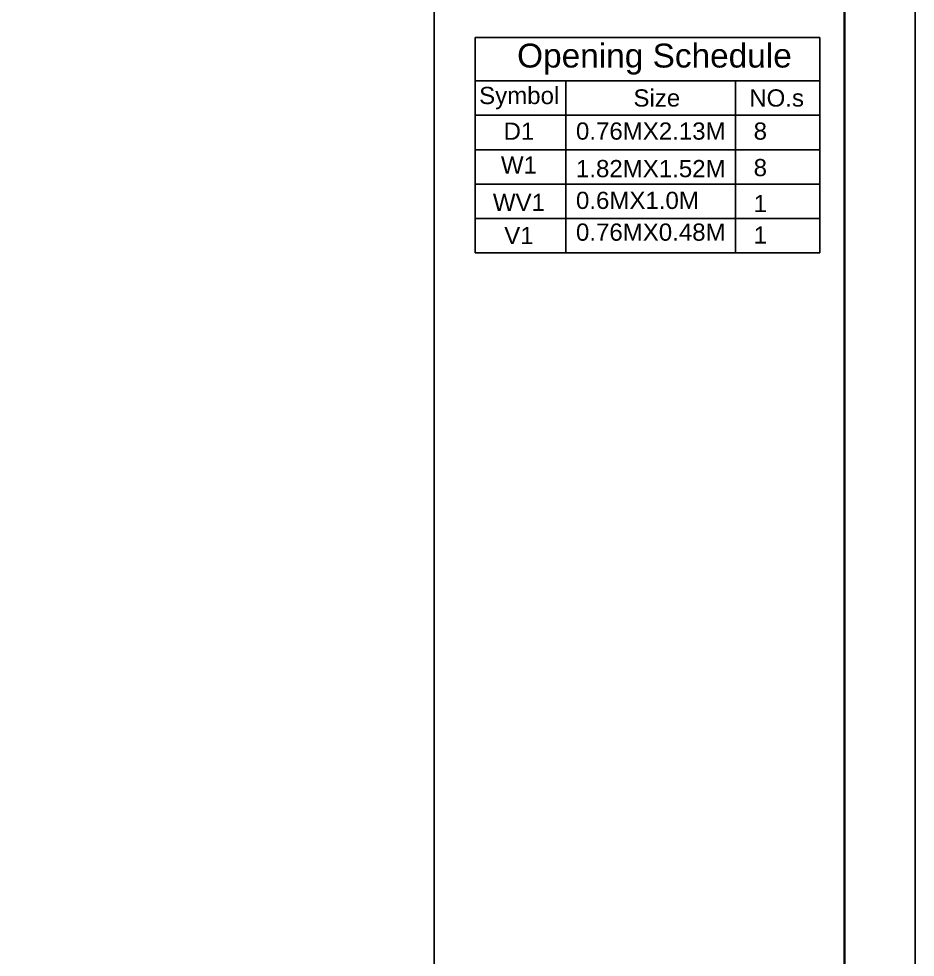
# Model space of a CAD drawing. Header units: metres. Extents: x 428 to 3974, y -4076 to 3914.
# Drawn here: x 1105.82 to 1115.2, y -3853.94 to -3844.13 of the extents above; entities that cross this region are included whole.
import ezdxf

# ---------------------------------------------------------------- set-up
doc = ezdxf.new("R2010")
doc.units = ezdxf.units.M
doc.header["$MEASUREMENT"] = 0
doc.layers.add('Dimension', color=7, linetype='Continuous')
doc.layers.add('Frame', color=7, linetype='Continuous')
doc.styles.add('ARIAL', font='arial.ttf')
doc.styles.add('labor camp', font='arial.ttf')
doc.styles.get("Standard").update_dxf_attribs({"font": 'arial.ttf'})

msp = doc.modelspace()

# ---------------------------------------------------------------- linework, layer by layer
msp.add_line((1110.1639, -3861.546), (1110.1639, -3835.0516))
at = {"layer": 'Defpoints', "color": 3}
msp.add_lwpolyline([(1115.1959, -3864.0394), (1115.1959, -3834.3394), (1073.1959, -3834.3394), (1073.1959, -3864.0394)], close=True, dxfattribs=at)
at = {"layer": 'Dimension'}
for p, q in [((1110.5922, -3844.3249), (1111.5419, -3844.3249)), ((1110.5922, -3844.3249), (1110.5922, -3844.7782)), ((1111.5419, -3844.3249), (1114.0419, -3844.3249)), ((1113.3158, -3844.3249), (1114.1967, -3844.3249)), ((1114.1967, -3844.3249), (1114.1967, -3844.7782)), ((1110.5922, -3844.7782), (1111.5419, -3844.7782)), ((1110.5922, -3844.7782), (1110.5922, -3845.1382)), ((1111.5419, -3844.7782), (1114.0419, -3844.7782)), ((1111.5419, -3844.7782), (1111.5419, -3845.1382)), ((1113.3158, -3844.7782), (1114.1967, -3844.7782)), ((1113.3158, -3844.7782), (1113.3158, -3845.1382)), ((1114.1967, -3844.7782), (1114.1967, -3845.1382)), ((1110.5922, -3845.1382), (1111.5419, -3845.1382)), ((1110.5922, -3845.1382), (1110.5922, -3845.4982)), ((1111.5419, -3845.1382), (1114.0419, -3845.1382)), ((1111.5419, -3845.1382), (1111.5419, -3845.4982)), ((1113.3158, -3845.1382), (1114.1967, -3845.1382)), ((1113.3158, -3845.1382), (1113.3158, -3845.4982)), ((1114.1967, -3845.1382), (1114.1967, -3845.4982)), ((1110.5922, -3845.4982), (1111.5419, -3845.4982)), ((1110.5922, -3845.4982), (1110.5922, -3845.8582)), ((1111.5419, -3845.4982), (1114.0419, -3845.4982)), ((1111.5419, -3845.4982), (1111.5419, -3845.8582)), ((1113.3158, -3845.4982), (1114.1967, -3845.4982)), ((1113.3158, -3845.4982), (1113.3158, -3845.8582)), ((1114.1967, -3845.4982), (1114.1967, -3845.8582)), ((1110.5922, -3845.8582), (1111.5419, -3845.8582)), ((1110.5922, -3845.8582), (1110.5922, -3846.2182)), ((1111.5419, -3845.8582), (1114.0419, -3845.8582)), ((1111.5419, -3845.8582), (1111.5419, -3846.2182)), ((1113.3158, -3845.8582), (1114.1967, -3845.8582)), ((1113.3158, -3845.8582), (1113.3158, -3846.2182)), ((1114.1967, -3845.8582), (1114.1967, -3846.2182)), ((1110.5922, -3846.2182), (1111.5419, -3846.2182)), ((1110.5922, -3846.2182), (1110.5922, -3846.5782)), ((1111.5419, -3846.2182), (1114.0419, -3846.2182)), ((1111.5419, -3846.2182), (1111.5419, -3846.5782)), ((1113.3158, -3846.2182), (1114.1967, -3846.2182)), ((1113.3158, -3846.2182), (1113.3158, -3846.5782)), ((1114.1967, -3846.2182), (1114.1967, -3846.5782)), ((1110.5922, -3846.5782), (1111.5419, -3846.5782)), ((1111.5419, -3846.5782), (1114.0419, -3846.5782)), ((1113.3158, -3846.5782), (1114.1967, -3846.5782))]:
    msp.add_line(p, q, dxfattribs=at)
at = {"layer": 'Frame', "color": 6, "linetype": 'Continuous', "lineweight": 35}
msp.add_line((1114.4575, -3863.3516), (1114.4575, -3835.0516), dxfattribs=at)

# ---------------------------------------------------------------- texts
at = {"layer": 'Dimension'}
for s, insert, char_height, width, attachment_point in [('{\\fArial|b0|i0|c0|p34;Opening Schedule}', (1112.4678, -3844.5515), 0.25, 7.38, 5), ('{\\fArial|b0|i0|c0|p34;Symbol}', (1111.0532, -3844.9582), 0.18, 0.822605, 5), ('{\\fArial|b0|i0|c0|p34;D1}', (1111.0503, -3845.3044), 0.18, 0.822605, 5), ('{\\fArial|b0|i0|c0|p34;0.76MX2.13M}', (1111.6469, -3845.3044), 0.18, 2.335036, 4), ('{\\fArial|b0|i0|c0|p34;8}', (1113.5755, -3845.3044), 0.18, 0.822605, 5), ('{\\fArial|b0|i0|c0|p34;W1}', (1111.0503, -3845.658), 0.18, 0.822605, 5), ('{\\fArial|b0|i0|c0|p34;1.82MX1.52M}', (1111.6469, -3845.6969), 0.18, 2.335036, 4), ('{\\fArial|b0|i0|c0|p34;8}', (1113.5755, -3845.6864), 0.18, 0.822605, 5), ('{\\fArial|b0|i0|c0|p34;0.6MX1.0M}', (1111.6469, -3846.0291), 0.18, 2.335036, 4), ('{\\fArial|b0|i0|c0|p34;WV1}', (1111.0503, -3846.0493), 0.18, 0.822605, 5), ('{\\fArial|b0|i0|c0|p34;1}', (1113.5755, -3846.061), 0.18, 0.822605, 5), ('{\\fArial|b0|i0|c0|p34;V1}', (1111.0503, -3846.3955), 0.18, 0.822605, 5), ('{\\fArial|b0|i0|c0|p34;0.76MX0.48M}', (1111.6469, -3846.3613), 0.18, 2.335036, 4), ('{\\fArial|b0|i0|c0|p34;1}', (1113.5755, -3846.3907), 0.18, 0.822605, 5)]:
    msp.add_mtext(s, dxfattribs=dict(at, insert=insert, char_height=char_height, width=width, attachment_point=attachment_point))
at = {"layer": 'Dimension', "char_height": 0.18, "attachment_point": 5}
for s, insert, width, style in [('Size', (1112.4929, -3844.9582), 2.38, 'labor camp'), ('NO.s', (1113.7459, -3844.9582), 0.603437, 'ARIAL')]:
    msp.add_mtext(s, dxfattribs=dict(at, insert=insert, width=width, style=style))

doc.saveas('drawing.dxf')
